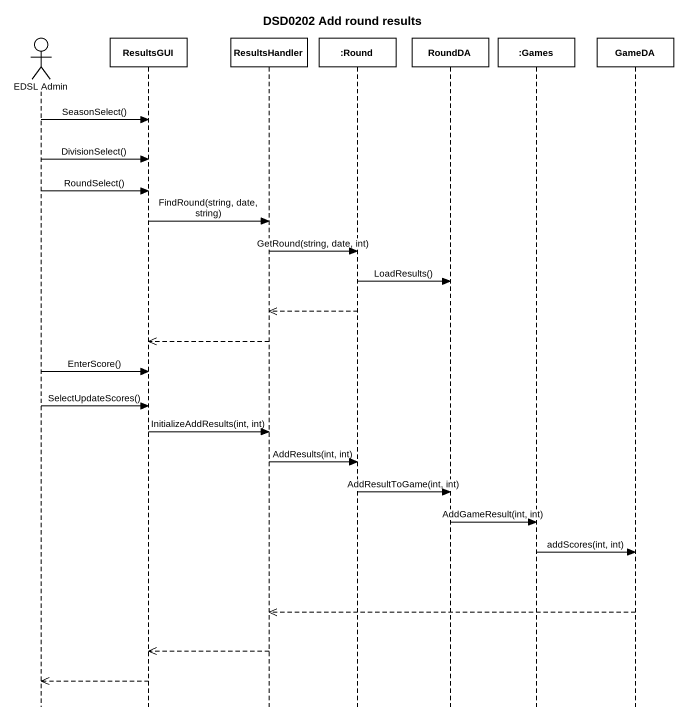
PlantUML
@startuml
title DSD0202 Add round results
hide footbox
actor "EDSL Admin" as EDSL_Admin
participant ResultsGUI
participant ResultsHandler
participant ":Round" as Round
participant RoundDA
participant ":Games" as Games
participant GameDA

EDSL_Admin -> ResultsGUI : SeasonSelect()
EDSL_Admin -> ResultsGUI : DivisionSelect()
EDSL_Admin -> ResultsGUI : RoundSelect()
ResultsGUI -> ResultsHandler : FindRound(string, date, string)
ResultsHandler -> Round : GetRound(string, date, int)
Round -> RoundDA : LoadResults()
Round -->> ResultsHandler
ResultsHandler -->> ResultsGUI
EDSL_Admin -> ResultsGUI : EnterScore()
EDSL_Admin -> ResultsGUI : SelectUpdateScores()
ResultsGUI -> ResultsHandler : InitializeAddResults(int, int)
ResultsHandler -> Round : AddResults(int, int)
Round -> RoundDA : AddResultToGame(int, int)
RoundDA -> Games : AddGameResult(int, int)
Games -> GameDA : addScores(int, int)
GameDA -->> ResultsHandler
ResultsHandler -->> ResultsGUI
ResultsGUI -->> EDSL_Admin
@enduml
